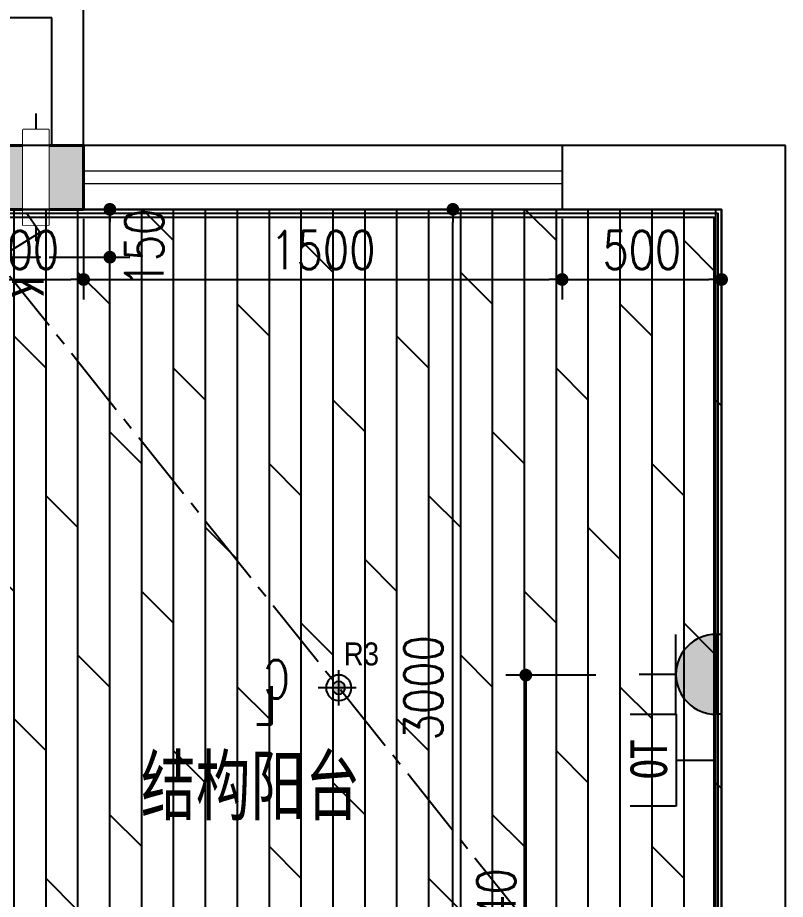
# Model space of a CAD drawing. Header units: inches. Extents: x -2597087 to 134135, y -662679 to 20000.
# Drawn here: x 14211 to 16618, y -34765 to -32001 of the extents above; entities that cross this region are included whole.
import ezdxf
from ezdxf.enums import TextEntityAlignment as Align

# ---------------------------------------------------------------- set-up
doc = ezdxf.new("R2010")
doc.units = ezdxf.units.IN
doc.header["$LTSCALE"] = 100
doc.header["$MEASUREMENT"] = 0
for name, pattern in [('CENTER2', [1.125, 0.75, -0.125, 0.125, -0.125]), ('DASH', [0.35, 0.25, -0.1]), ('DASHDOT2', [12.7, 6.35, -3.175, 0, -3.175])]:
    doc.linetypes.add(name, pattern=pattern)
doc.layers.get('0').update_dxf_attribs({"linetype": 'CONTINUOUS'})
doc.layers.get('Defpoints').update_dxf_attribs({"linetype": 'CONTINUOUS'})
for name, color, linetype in [('AIR', 252, 'DASH'), ('EQUIP-动力', 3, 'CONTINUOUS'), ('EQUIP-动力-DIM', 3, 'CONTINUOUS'), ('floor', 8, 'CONTINUOUS'), ('PUB_HATCH', 8, 'CONTINUOUS'), ('RC', 1, 'CONTINUOUS'), ('Rc-L-dim', 4, 'CONTINUOUS'), ('WALL', 7, 'CONTINUOUS'), ('wall-dim', 3, 'CONTINUOUS'), ('WINDOW', 4, 'CONTINUOUS'), ('天花开线', 4, 'CONTINUOUS'), ('空调', 8, 'CONTINUOUS')]:
    doc.layers.add(name, color=color, linetype=linetype)
for name, color, linetype, lineweight in [('COLUMN', 30, 'CONTINUOUS', 40), ('PUB_TEXT', 2, 'CONTINUOUS', 0), ('平地共', 1, 'CONTINUOUS', 0)]:
    doc.layers.add(name, color=color, linetype=linetype, lineweight=lineweight)
doc.styles.add('_TEL_DIM', font='ROS', dxfattribs={"width": 0.7, "height": 3.5, "bigfont": 'HZTXT'})
doc.styles.add('st', font='', dxfattribs={"width": 0.7})
doc.styles.get("Standard").update_dxf_attribs({"font": 'txt.shx', "width": 0.8, "bigfont": 'GBCBIG.shx'})
doc.styles.add('STYLE1', font='stylu.ttf')
doc.styles.add('宋体', font='', dxfattribs={"width": 0.8})
doc.styles.get('st').set_extended_font_data('SimSun')
doc.styles.get('宋体').set_extended_font_data('SimSun')
doc.dimstyles.new('50', dxfattribs={"dimscale": 50, "dimtxt": 2.4, "dimasz": 0.8, "dimexe": 1.25, "dimexo": 0.6, "dimgap": 0.65, "dimtad": 1, "dimdec": 0, "dimdsep": 46, "dimtxsty": 'Standard', "dimblk1": 'DOT', "dimblk2": 'DOT', "dimsah": 1, "dimcen": 2.5, "dimclrd": 3, "dimclre": 3, "dimclrt": 3, "dimadec": 0, "dimazin": 0, "dimtfac": 1, "dimtdec": 0, "dimtix": 1, "dimtmove": 2, "dimatfit": 0, "dimldrblk": 'DOT', "dimfxl": 5, "dimfxlon": 1, "dimarcsym": 0})

# ---------------------------------------------------------------- blocks, each defined once
blk = doc.blocks.new('9#BZCcolumn')
at = {"layer": 'PUB_HATCH'}
blk.add_hatch(color=256, dxfattribs=at).paths.add_polyline_path([(254434.7, -25190.9), (254434.7, -23540.9), (253834.7, -23540.9), (253834.7, -23740.9), (254234.7, -23740.9), (254234.7, -25190.9)])
at = {"layer": 'COLUMN'}
for p, q in [((254434.7, -23540.9), (253834.7, -23540.9)), ((253834.7, -23540.9), (253834.7, -23740.9)), ((253834.7, -23740.9), (254234.7, -23740.9))]:
    blk.add_line(p, q, dxfattribs=at)
blk = doc.blocks.new('KL-TY')
at = {"layer": '空调', "ltscale": 100}
blk.add_lwpolyline([(90, 75), (90, -275), (90, -325)], dxfattribs=at)
blk.add_lwpolyline([(50, 25), (130, 25), (130, -275), (50, -275)], close=True, dxfattribs=at)
at = {"ltscale": 100}
blk.add_wipeout([(50, 25), (130, 25), (130, -275), (50, -275)], dxfattribs=at).dxf.layer = '空调'
blk = doc.blocks.new('$2134')
h = blk.add_hatch(color=250)
h.dxf.hatch_style = 1
edge = h.paths.add_edge_path()
edge.add_arc((12324.7, 10810.7), 20, 0, 360)
at = {"color": 1}
for p, q in [((12324.7, 10755.7), (12324.7, 10865.7)), ((12269.7, 10810.7), (12389.6, 10810.7))]:
    blk.add_line(p, q, dxfattribs=at)
for radius in [40, 20]:
    blk.add_circle((12324.7, 10810.7), radius, dxfattribs=at)
blk = doc.blocks.new('CENTERLINE')
at = {"layer": '天花开线', "width": 0.75}
for s, p in [('C', (-14.5, 42.2)), ('L', (20.1, -26.1))]:
    blk.add_text(s, height=100, dxfattribs=at).set_placement(p)
blk = doc.blocks.new('safre2cdas')
at = {"linetype": 'ByBlock', "lineweight": -2}
h = blk.add_hatch(color=0, dxfattribs=at)
edge = h.paths.add_edge_path()
edge.add_ellipse((-141.7, 0), major_axis=(-88.6, 88.6), ratio=1, start_angle=135, end_angle=315, ccw=False)
edge.add_line((-141.7, -125.2), (-141.7, 125.2))
at = {"color": 0, "linetype": 'ByBlock', "lineweight": -2}
for p, q in [((-160.3, 125.2), (-141.7, 125.2)), ((-141.7, 125.2), (-141.7, -125.2)), ((-16.4, -125.2), (-16.4, 125.2)), ((-16.4, 0), (98.6, 0)), ((-160.3, -125.2), (-141.7, -125.2))]:
    blk.add_line(p, q, dxfattribs=at)
at = {"color": 0, "linetype": 'ByBlock', "lineweight": -2, "extrusion": (0, 0, -1)}
blk.add_ellipse((-141.7, 0), major_axis=(88.6, 88.6), ratio=1, start_param=-0.785398, end_param=2.356194, dxfattribs=at)
blk = doc.blocks.new('A$C6D657AA2')
at = {"layer": 'EQUIP-动力'}
for p, q in [((0, 151.2), (0, 67.2)), ((168, 67.2), (168, 151.2)), ((0, 67.2), (168, 67.2)), ((84, 67.2), (84, 0))]:
    blk.add_line(p, q, dxfattribs=at)
at = {"layer": 'EQUIP-动力', "style": '宋体', "width": 0.8}
blk.add_text('TO', height=67.2, rotation=0, dxfattribs=at).set_placement((45.6, 83.5))
blk = doc.blocks.new('消毒柜')
at = {"layer": 'EQUIP-动力'}
for p, q in [((-525, 250), (-500, 250)), ((-500, -250), (-500, 250)), ((-250, 250), (-250, -250)), ((-250, 0), (0, 0)), ((-525, -250), (-500, -250))]:
    blk.add_line(p, q, dxfattribs=at)
blk.add_arc((-500, 0), 250, 270, 90, dxfattribs=at)
for p in [(-250, 250), (0, 0), (-250, -250)]:
    blk.add_point(p, dxfattribs=at)
for points in [[(-375, 216.5), (-375, -216.5), (-500, 250), (-500, -250)], [(-283.5, 125), (-283.5, -125), (-375, 216.5), (-375, -216.5)], [(-250, 0), (-250, 0), (-283.5, 125), (-283.5, -125)]]:
    blk.add_solid(points, dxfattribs=at)
at = {"layer": 'EQUIP-动力', "color": 7, "style": '_TEL_DIM', "flags": 1}
blk.add_attdef('A', text='', height=0.01, rotation=90, dxfattribs=at).set_placement((0, 0), align=Align.MIDDLE_CENTER)
blk = doc.blocks.new('空调插座')
at = {"layer": 'EQUIP-动力'}
for p, q in [((7039.6, 15106.9), (6914.4, 15029.5)), ((6914.4, 15029.5), (6954.8, 14969.7))]:
    blk.add_line(p, q, dxfattribs=at)
ref = blk.add_blockref('消毒柜', (6914.6, 15106.9), dxfattribs=dict(at, xscale=-0.5, yscale=0.5, zscale=0.5))
ref.add_attrib('X', 'K', dxfattribs={"height": 100, "rotation": 90, "style": '宋体'}).set_placement((7032, 15199.6), align=Align.BOTTOM_CENTER)
blk = doc.blocks.new('_Dot')
at = {"color": 0, "linetype": 'ByBlock', "lineweight": -2}
blk.add_line((-0.5, 0), (-1, 0), dxfattribs=at)
at = {"color": 0, "linetype": 'ByBlock', "const_width": 0.5}
blk.add_lwpolyline([(-0.25, 0, 1), (0.25, 0, 1)], format="xyb", close=True, dxfattribs=at)
blk = doc.blocks.new('*D1216')
at = {"layer": 'Defpoints', "color": 0, "transparency": 16777216}
for p in [(14280.4, -32602.1), (14500.2, -32602.1), (14280.4, -32752.1)]:
    blk.add_point(p, dxfattribs=at)
at = {"layer": 'EQUIP-动力-DIM', "color": 3, "lineweight": -2, "transparency": 16777216}
for p, q in [((14310.4, -32602.1), (14562.7, -32602.1)), ((14500.2, -32712.1), (14500.2, -32642.1)), ((14310.4, -32752.1), (14562.7, -32752.1))]:
    blk.add_line(p, q, dxfattribs=at)
at = {"layer": 'EQUIP-动力-DIM', "color": 3, "lineweight": -2, "transparency": 16777216, "xscale": 40, "yscale": 40, "zscale": 40}
for p, rotation in [((14500.2, -32602.1), 90), ((14500.2, -32752.1), 270)]:
    blk.add_blockref('_Dot', p, dxfattribs=dict(at, rotation=rotation))
at = {"layer": 'EQUIP-动力-DIM', "color": 3, "transparency": 16777216, "insert": (14608.1, -32723.5), "char_height": 120, "attachment_point": 5, "rotation": 90}
blk.add_mtext('150', dxfattribs=at)
blk = doc.blocks.new('*D1314')
at = {"layer": 'Defpoints', "color": 0, "transparency": 16777216}
for p in [(14017.9, -32602.1), (14417.9, -32602.1), (14417.9, -32822)]:
    blk.add_point(p, dxfattribs=at)
at = {"layer": 'wall-dim', "color": 3, "lineweight": -2, "transparency": 16777216}
for p, q in [((14017.9, -32632.1), (14017.9, -32884.5)), ((14417.9, -32632.1), (14417.9, -32884.5)), ((14057.9, -32822), (14377.9, -32822))]:
    blk.add_line(p, q, dxfattribs=at)
at = {"layer": 'wall-dim', "color": 3, "lineweight": -2, "transparency": 16777216, "xscale": 40, "yscale": 40, "zscale": 40, "rotation": 180}
blk.add_blockref('_Dot', (14017.9, -32822), dxfattribs=at)
at = {"layer": 'wall-dim', "color": 3, "lineweight": -2, "transparency": 16777216, "xscale": 40, "yscale": 40, "zscale": 40}
blk.add_blockref('_Dot', (14417.9, -32822), dxfattribs=at)
at = {"layer": 'wall-dim', "color": 3, "transparency": 16777216, "insert": (14217.9, -32729.5), "char_height": 120, "attachment_point": 5}
blk.add_mtext('400', dxfattribs=at)
blk = doc.blocks.new('*D1315')
at = {"layer": 'Defpoints', "color": 0, "transparency": 16777216}
for p in [(14417.9, -32602.1), (15917.9, -32602.1), (15917.9, -32822)]:
    blk.add_point(p, dxfattribs=at)
at = {"layer": 'wall-dim', "color": 3, "lineweight": -2, "transparency": 16777216}
for p, q in [((14417.9, -32632.1), (14417.9, -32884.5)), ((15917.9, -32632.1), (15917.9, -32884.5)), ((14457.9, -32822), (15877.9, -32822))]:
    blk.add_line(p, q, dxfattribs=at)
at = {"layer": 'wall-dim', "color": 3, "lineweight": -2, "transparency": 16777216, "xscale": 40, "yscale": 40, "zscale": 40, "rotation": 180}
blk.add_blockref('_Dot', (14417.9, -32822), dxfattribs=at)
at = {"layer": 'wall-dim', "color": 3, "lineweight": -2, "transparency": 16777216, "xscale": 40, "yscale": 40, "zscale": 40}
blk.add_blockref('_Dot', (15917.9, -32822), dxfattribs=at)
at = {"layer": 'wall-dim', "color": 3, "transparency": 16777216, "insert": (15167.9, -32729.5), "char_height": 120, "attachment_point": 5}
blk.add_mtext('1500', dxfattribs=at)
blk = doc.blocks.new('*D1316')
at = {"layer": 'Defpoints', "color": 0, "transparency": 16777216}
for p in [(15917.9, -32602.1), (16417.9, -32602.1), (16417.9, -32822)]:
    blk.add_point(p, dxfattribs=at)
at = {"layer": 'wall-dim', "color": 3, "lineweight": -2, "transparency": 16777216}
for p, q in [((15917.9, -32632.1), (15917.9, -32884.5)), ((16417.9, -32632.1), (16417.9, -32884.5)), ((15957.9, -32822), (16377.9, -32822))]:
    blk.add_line(p, q, dxfattribs=at)
at = {"layer": 'wall-dim', "color": 3, "lineweight": -2, "transparency": 16777216, "xscale": 40, "yscale": 40, "zscale": 40, "rotation": 180}
blk.add_blockref('_Dot', (15917.9, -32822), dxfattribs=at)
at = {"layer": 'wall-dim', "color": 3, "lineweight": -2, "transparency": 16777216, "xscale": 40, "yscale": 40, "zscale": 40}
blk.add_blockref('_Dot', (16417.9, -32822), dxfattribs=at)
at = {"layer": 'wall-dim', "color": 3, "transparency": 16777216, "insert": (16167.9, -32729.5), "char_height": 120, "attachment_point": 5}
blk.add_mtext('500', dxfattribs=at)
blk = doc.blocks.new('*D1317')
at = {"layer": 'Defpoints', "color": 0, "transparency": 16777216}
for p in [(15317.9, -32602.1), (15575.7, -32602.1), (15317.9, -35602.1)]:
    blk.add_point(p, dxfattribs=at)
at = {"layer": 'wall-dim', "color": 3, "lineweight": -2, "transparency": 16777216}
for p, q in [((15347.9, -32602.1), (15638.2, -32602.1)), ((15575.7, -35562.1), (15575.7, -32642.1)), ((15347.9, -35602.1), (15638.2, -35602.1))]:
    blk.add_line(p, q, dxfattribs=at)
at = {"layer": 'wall-dim', "color": 3, "lineweight": -2, "transparency": 16777216, "xscale": 40, "yscale": 40, "zscale": 40}
for p, rotation in [((15575.7, -32602.1), 90), ((15575.7, -35602.1), 270)]:
    blk.add_blockref('_Dot', p, dxfattribs=dict(at, rotation=rotation))
at = {"layer": 'wall-dim', "color": 3, "transparency": 16777216, "insert": (15483.2, -34102.1), "char_height": 120, "attachment_point": 5, "rotation": 90}
blk.add_mtext('3000', dxfattribs=at)
blk = doc.blocks.new('*D1524')
at = {"layer": 'Defpoints', "color": 0, "transparency": 16777216}
for p in [(16054.1, -34062.3), (15804.1, -35602.1), (16067.9, -35602.1)]:
    blk.add_point(p, dxfattribs=at)
at = {"layer": 'EQUIP-动力-DIM', "color": 3, "lineweight": -2, "transparency": 16777216}
for p, q in [((16024.1, -34062.3), (15741.6, -34062.3)), ((15804.1, -34102.3), (15804.1, -35562.1)), ((16037.9, -35602.1), (15741.6, -35602.1))]:
    blk.add_line(p, q, dxfattribs=at)
at = {"layer": 'EQUIP-动力-DIM', "color": 3, "lineweight": -2, "transparency": 16777216, "xscale": 40, "yscale": 40, "zscale": 40}
for p, rotation in [((15804.1, -34062.3), 90), ((15804.1, -35602.1), 270)]:
    blk.add_blockref('_Dot', p, dxfattribs=dict(at, rotation=rotation))
at = {"layer": 'EQUIP-动力-DIM', "color": 3, "transparency": 16777216, "insert": (15711.6, -34832.2), "char_height": 120, "attachment_point": 5, "rotation": 90}
blk.add_mtext('1540', dxfattribs=at)

msp = doc.modelspace()

# ---------------------------------------------------------------- linework, layer by layer
at = {"layer": 'WALL'}
for p, q in [((14417.895, -32602.103), (14417.895, -31802.103)), ((14317.895, -32002.103), (13917.895, -32002.103)), ((16617.895, -32402.103), (15917.895, -32402.103)), ((15917.895, -32402.103), (15917.895, -32602.103)), ((16617.895, -35602.103), (16617.895, -32402.103)), ((16417.895, -32602.103), (15917.895, -32602.103)), ((16417.895, -35602.103), (16417.895, -32602.103))]:
    msp.add_line(p, q, dxfattribs=at)
at = {"layer": 'WINDOW'}
for points in [[(15917.895, -32402.103), (14417.895, -32402.103)], [(15917.895, -32602.103), (14417.895, -32602.103)]]:
    msp.add_lwpolyline(points, dxfattribs=at)
at = {"layer": '平地共'}
for p, q in [((15917.895, -32482.103), (14417.895, -32482.103)), ((15917.895, -32522.103), (14417.895, -32522.103))]:
    msp.add_line(p, q, dxfattribs=at)

# ---------------------------------------------------------------- block references
at = {"layer": 'COLUMN', "xscale": -1}
msp.add_blockref('9#BZCcolumn', (268252.61, -8861.246), dxfattribs=at)
at = {"layer": 'EQUIP-动力', "xscale": -1, "rotation": 7.103022729992857e-06}
msp.add_blockref('safre2cdas', (16258.62, -34059.878), dxfattribs=at)
at = {"layer": 'EQUIP-动力', "xscale": -1.712328767123288, "yscale": 1.712328767123288, "zscale": 1.712328767123288, "rotation": 90.00000000000007}
msp.add_blockref('A$C6D657AA2', (16390.125, -34185.123), dxfattribs=at)
at = {"layer": 'RC', "xscale": -1}
msp.add_blockref('$2134', (27542.556, -44912.754), dxfattribs=at)
at = {"layer": 'Rc-L-dim', "linetype": 'CENTER2', "xscale": -1.199999999982638, "yscale": 1.199999999982638, "zscale": 1.199999999982638, "rotation": 2.343656604786304e-05}
msp.add_blockref('CENTERLINE', (15046.531, -34185.815), dxfattribs=at)

# ---------------------------------------------------------------- texts
at = {"layer": 'PUB_TEXT', "linetype": 'ByBlock', "style": 'st', "width": 0.7}
msp.add_text('结构阳台', height=180, dxfattribs=at).set_placement((14597.561, -34498.006))
at = {"layer": 'RC', "color": 4, "linetype": 'DASHDOT2', "ltscale": 0.1, "style": 'STYLE1', "width": 0.9}
msp.add_text('R3', height=72, dxfattribs=at).set_placement((15233.366, -34031.941))

# ---------------------------------------------------------------- dimensions: what is measured, and where the dimension line sits
at = {"layer": 'EQUIP-动力-DIM'}
dim = msp.add_linear_dim(base=(15804.064, -35602.103), p1=(16054.064, -34062.309), p2=(16067.895, -35602.103), angle=90, dimstyle='50', dxfattribs=at)
dim.commit()
dim.dimension.update_dxf_attribs({"geometry": '*D1524', "text_midpoint": (15711.564, -34832.206)})
at = {"layer": 'wall-dim'}
for base, p1, p2, angle, picture, middle in [((15575.708, -32602.103), (15317.895, -35602.103), (15317.895, -32602.103), 90, '*D1317', (15483.208, -34102.103)), ((15917.895, -32821.981), (14417.895, -32602.103), (15917.895, -32602.103), 180, '*D1315', (15167.895, -32729.481)), ((16417.895, -32821.981), (15917.895, -32602.103), (16417.895, -32602.103), 180, '*D1316', (16167.895, -32729.481))]:
    dim = msp.add_linear_dim(base=base, p1=p1, p2=p2, angle=angle, dimstyle='50', override={"dimfxl": 250, "dimarcsym": 2}, dxfattribs=at)
    dim.commit()
    dim.dimension.update_dxf_attribs({"geometry": picture, "text_midpoint": middle})

# ---------------------------------------------------------------- next in the draw order: block references
at = {"layer": 'AIR', "extrusion": (0, 0, -1), "xscale": -1, "zscale": -1}
msp.add_blockref('KL-TY', (-14177.895, -32377.103), dxfattribs=at)

# ---------------------------------------------------------------- next in the draw order: hatches: boundary and pattern name
at = {"layer": 'floor'}
h = msp.add_hatch(dxfattribs=at)
h.set_pattern_fill('DOLMIT', color=256, scale=400, angle=90, style=0)
h.paths.add_polyline_path([(15017.895, -35597.103), (15017.895, -35602.103), (16417.895, -35602.103), (16417.895, -32602.103), (14017.895, -32602.103), (14017.895, -35602.103), (14117.895, -35602.103), (14117.895, -35597.103)])

# ---------------------------------------------------------------- next in the draw order: linework, layer by layer
msp.add_lwpolyline([(14117.895, -35602.103), (14017.895, -35602.103), (14017.895, -32602.103), (16417.895, -32602.103), (16417.895, -35602.103), (15017.895, -35602.103)], dxfattribs=at)
at = {"layer": 'RC'}
for points in [[(14017.895, -32602.103), (16417.895, -32602.103), (16417.895, -35602.103), (14017.895, -35602.103)], [(14041.895, -32626.103), (16393.895, -32626.103), (16393.895, -35578.103), (14041.895, -35578.103)]]:
    msp.add_lwpolyline(points, close=True, dxfattribs=at)
at = {"layer": 'RC', "color": 8}
msp.add_lwpolyline([(14029.895, -32614.103), (16405.895, -32614.103), (16405.895, -35590.103), (14029.895, -35590.103)], close=True, dxfattribs=at)
at = {"layer": 'WALL'}
for p, q in [((14317.895, -32402.103), (14317.895, -32002.103)), ((14317.895, -32402.103), (13917.895, -32402.103)), ((14417.895, -32602.103), (14017.895, -32602.103))]:
    msp.add_line(p, q, dxfattribs=at)
at = {"layer": '天花开线', "linetype": 'CENTER2', "ltscale": 3}
msp.add_line((16417.895, -35602.103), (14017.895, -32602.103), dxfattribs=at)

# ---------------------------------------------------------------- next in the draw order: block references
at = {"rotation": 180}
msp.add_blockref('空调插座', (21194.969, -17645.198), dxfattribs=at)

# ---------------------------------------------------------------- next in the draw order: dimensions: what is measured, and where the dimension line sits
at = {"layer": 'EQUIP-动力-DIM'}
dim = msp.add_linear_dim(base=(14500.157, -32602.103), p1=(14280.395, -32752.103), p2=(14280.395, -32602.103), angle=90, dimstyle='50', dxfattribs=at)
dim.commit()
dim.dimension.update_dxf_attribs({"geometry": '*D1216', "text_midpoint": (14608.135, -32723.476), "dimtype": 160})
at = {"layer": 'wall-dim'}
dim = msp.add_linear_dim(base=(14417.895, -32821.981), p1=(14017.895, -32602.103), p2=(14417.895, -32602.103), angle=180, dimstyle='50', override={"dimfxl": 250, "dimarcsym": 2}, dxfattribs=at)
dim.commit()
dim.dimension.update_dxf_attribs({"geometry": '*D1314', "text_midpoint": (14217.895, -32729.481)})

doc.saveas('drawing.dxf')
